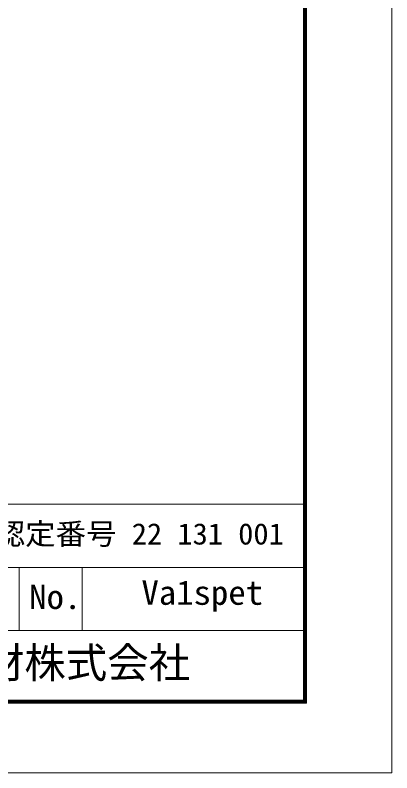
# Model space of a CAD drawing. Units: millimetres, scale not verified. Extents: x -4200 to 4200, y -2970 to 2970.
# Drawn here: x 3008 to 4200, y -2970 to -573 of the extents above; entities that cross this region are included whole.
import ezdxf
from ezdxf.enums import TextEntityAlignment as Align

# ---------------------------------------------------------------- set-up
doc = ezdxf.new("R2010")
doc.units = ezdxf.units.MM
doc.header["$LTSCALE"] = 10
doc.layers.add('0-4_D-TTL-TXT', color=7, linetype='Continuous')
doc.layers.add('0-9_D-TTL', color=7, linetype='Continuous', lineweight=18)
doc.styles.add('ＭＳ ゴシック', font='')
doc.styles.get('ＭＳ ゴシック').set_extended_font_data('MS Gothic')

msp = doc.modelspace()

# ---------------------------------------------------------------- linework, layer by layer
at = {"layer": '0-9_D-TTL'}
for p, q in [((2120.32, -2119.77), (3920.32, -2119.77)), ((2120.32, -2319.77), (3920.32, -2319.77)), ((3020.32, -2319.77), (3020.32, -2519.77)), ((3220.32, -2319.77), (3220.32, -2519.77)), ((2120.32, -2519.77), (3920.32, -2519.77))]:
    msp.add_line(p, q, dxfattribs=at)
at = {"layer": '0-9_D-TTL', "color": 2}
msp.add_lwpolyline([(-4199.68, 2970.23), (4200.32, 2970.23), (4200.32, -2969.77), (-4199.68, -2969.77)], close=True, dxfattribs=at)
at = {"layer": '0-9_D-TTL'}
for points in [[(-3929.68, 2750.23), (3930.32, 2750.23), (3930.32, -2749.77), (-3929.68, -2749.77)], [(-3927.18, 2747.73), (3927.82, 2747.73), (3927.82, -2747.27), (-3927.18, -2747.27)], [(-3924.68, 2745.23), (3925.32, 2745.23), (3925.32, -2744.77), (-3924.68, -2744.77)], [(-3922.18, 2742.73), (3922.82, 2742.73), (3922.82, -2742.27), (-3922.18, -2742.27)], [(-3919.68, 2740.23), (3920.32, 2740.23), (3920.32, -2739.77), (-3919.68, -2739.77)]]:
    msp.add_lwpolyline(points, close=True, dxfattribs=at)

# ---------------------------------------------------------------- texts
at = {"layer": '0-4_D-TTL-TXT', "style": 'ＭＳ ゴシック', "width": 1.05}
for s, height, p in [('エコマーク認定番号 22 131 001', 67.38, (2460.32, -2267.73)), ('Va1spet', 76.98, (3407.65, -2461.24)), ('No.', 76.98, (3052.32, -2474.58))]:
    msp.add_text(s, height=height, dxfattribs=at).set_placement(p, align=Align.BOTTOM_LEFT)
at = {"layer": '0-4_D-TTL-TXT', "style": 'ＭＳ ゴシック'}
msp.add_text('JFE 建材株式会社', height=96.19, dxfattribs=at).set_placement((2512.7, -2698.28), align=Align.BOTTOM_LEFT)

doc.saveas('drawing.dxf')
